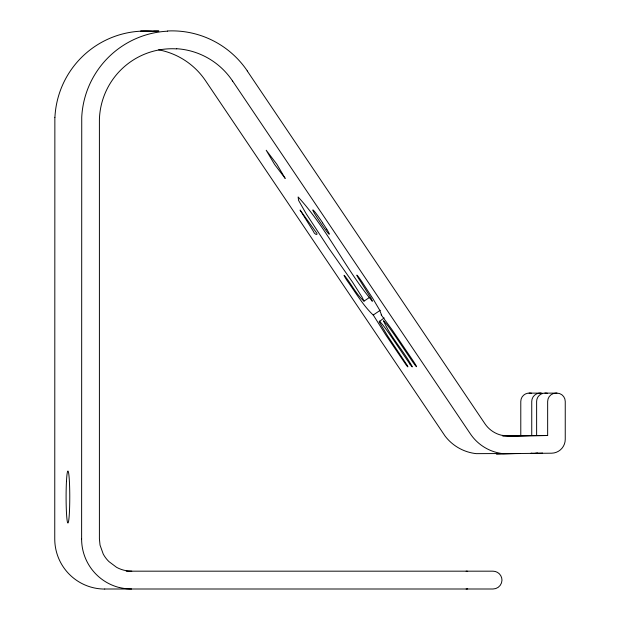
<?xml version="1.0" encoding="UTF-8"?>
<svg xmlns="http://www.w3.org/2000/svg" width="620" height="620" viewBox="0 0 620 620"><rect width="100%" height="100%" fill="white"/><g stroke="black" fill="none" stroke-linecap="round" stroke-linejoin="round"><path stroke-width="0.93" d="M54.862 117.343L54.754 538.904A50.111 49.988 -90 0 0 104.726 589.054M384.137 317.913L379.122 321.764L387.454 335.676L407.053 365.072A8.215 0.48 55.9 0 1 406.077 364.831L385.826 334.986L373.263 315.014L380.231 310.295M373.224 315.076C363.111 305.505 355.438 292.183 347.107 280.651A8.23 0.48 55.9 0 1 345.635 277.047C351.842 284.952 356.461 294.531 364.01 301.142L369.427 297.468M504.742 453.53L476.222 453.639A45.493 45.376 90 0 1 445.129 436.139L205.794 81.096A72.959 72.78 90 0 0 158.666 49.832M520.544 453.53L496.318 453.887L515.778 453.53M530.844 453.282L532.007 453.259M531.115 453.352L540.609 453.197A13.872 13.841 -90 0 0 542.554 453.026M232.663 81.096L470.355 433.837A45.555 45.438 -90 0 0 502.96 453.654L551.63 453.197A13.872 13.841 -90 0 0 565.246 439.324L565.246 401.45A8.324 8.308 -90 0 0 556.938 393.127A13.966 13.934 -90 0 0 555.954 393.127A8.324 8.308 -90 0 0 547.654 401.45L547.654 435.519L508.718 435.914M502.897 435.953L529.418 435.558M502.657 435.782L531.743 435.519L531.743 401.45A8.324 8.308 -90 0 1 538.602 393.251A13.966 13.934 -90 0 1 541.028 393.127A8.324 8.308 -90 0 1 542.469 393.251M530.588 435.542L531.751 435.519M547.654 435.519L508.532 436.085L501.557 435.256A27.799 27.73 -90 0 1 484.918 423.724L247.256 70.967M153.535 31.047L158.906 31.047M140.887 31.109L158.596 31.116M529.093 393.127L541.028 393.127M544.933 393.127L556.938 393.127M126.217 571.175L492.985 571.175A9.021 8.998 -90 0 1 501.983 580.196A9.021 8.998 -90 0 1 492.993 589L104.726 589M131.781 571.175L128.58 571.02A31.767 31.682 -90 0 1 116.614 567.354L108.95 561.604A31.163 31.085 -90 0 1 103.215 554.001L100.029 545.089L99.401 538.718L99.401 119.745A72.912 72.734 90 0 1 176.708 48.887M285.107 178.297L276.892 164.316L266.197 150.242L274.567 164.401L285.13 178.304M379.494 321.059L383.075 325.283A22.878 1.333 55.9 0 1 393.754 340.303L410.122 364.389M322.648 222.82L321.788 221.549A14.043 0.822 55.9 0 0 317.618 215.574A14.221 0.829 55.9 0 0 314.201 211.102L312.837 209.87L313.301 211.257A14.221 0.829 55.9 0 0 315.999 215.853A14.051 0.822 55.9 0 0 319.796 221.665L320.803 223.161A14.043 0.822 55.9 0 0 325.244 229.47A14.213 0.829 55.9 0 0 327.538 232.469A14.043 0.822 55.9 0 0 329.042 233.345A14.198 0.829 55.9 0 0 326.771 229.206M364.01 301.142L361.917 296.91L352.447 281.992L328.608 247.961L306.241 213.838L298.561 200.369L298.127 196.958C327.104 228.586 345.1 268.421 372.326 301.274L371.109 298.267L360.716 281.713A8.223 0.48 55.9 0 1 356.833 275.079A8.223 0.48 55.9 0 1 361.995 281.883L372.752 298.406L379.742 310.24L381.502 314.929A41.323 2.41 55.9 0 1 381.161 314.828L391.918 329.561L412.447 359.833A8.23 0.48 55.9 0 1 416.547 366.738A8.23 0.48 55.9 0 1 411.75 360.514L397.722 339.698A22.839 1.333 55.9 0 0 386.647 324.245L383.509 320.734C389.98 335.776 401.535 348.548 409.929 362.646A8.23 0.48 55.9 0 1 410.122 364.397M536.625 435.519L536.625 401.45A8.324 8.308 -90 0 1 543.484 393.251A13.966 13.934 90 0 1 547.359 393.251M520.784 435.519L520.784 401.45A8.324 8.308 90 0 1 527.643 393.251A13.966 13.934 -90 0 1 531.518 393.251M81.623 538.904L81.739 117.141A90.714 90.489 90 0 1 167.555 31.178M54.924 117.343A90.706 90.481 90 0 1 140.887 31.171M140.88 31.039A90.931 90.698 90 0 1 152.722 31.232M537.672 453.026A13.872 13.841 90 0 1 535.719 453.197M466.124 571.175A9.021 8.998 90 0 1 467.682 571.314M467.666 588.868A9.021 8.998 -90 0 1 466.124 589M176.716 48.724A72.951 72.773 90 0 1 232.639 81.112M131.595 589A50.483 50.36 90 0 1 119.389 587.496M119.373 587.558A50.05 49.925 -90 0 1 81.615 538.904M167.547 30.984A91.132 90.9 90 0 1 247.31 70.928M322.594 222.874A14.043 0.822 55.9 0 1 326.717 229.261M300.134 210.141L313.363 231.306C314.542 235.151 319.633 235.887 315.394 231.299L300.165 210.141M66.456 481.539A26.017 1.837 90 0 0 67.727 522.838A26.017 1.837 90 0 0 69.611 486.584A26.017 1.837 90 0 0 66.456 481.539"/></g></svg>
